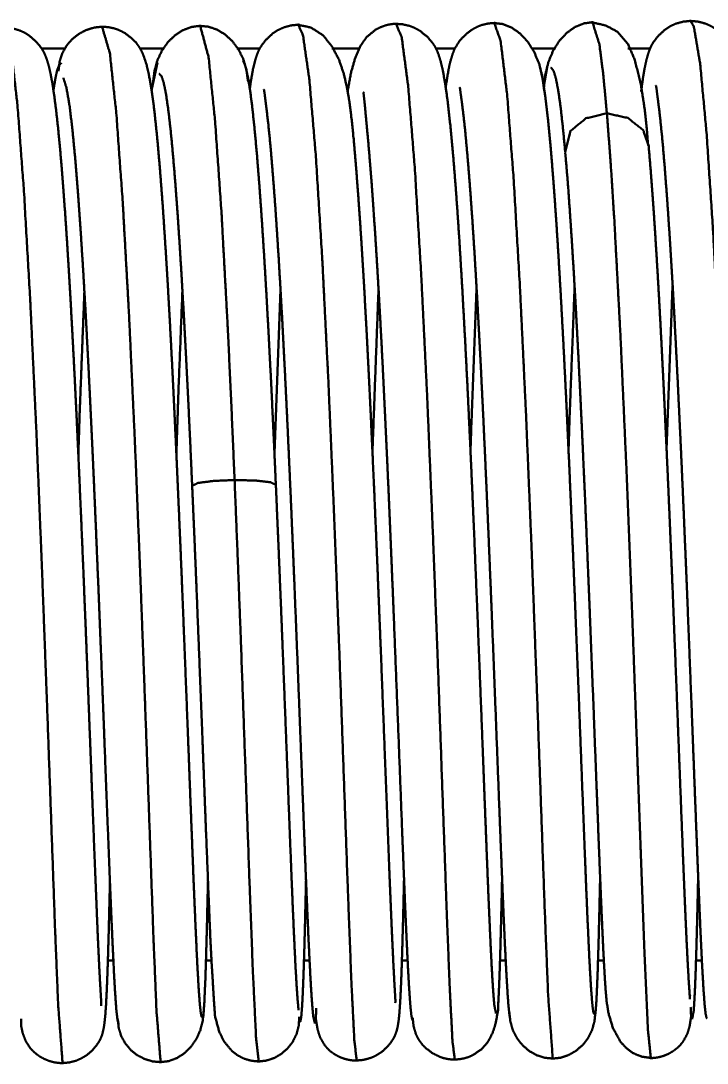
# Paper-space layout 'Layout1' of a CAD drawing. Header units: millimetres. Extents: x 69 to 348, y 30 to 269.
# Drawn here: x 180.65 to 185.55, y 125.47 to 132.9 of the extents above; entities that cross this region are included whole.
import ezdxf

# ---------------------------------------------------------------- set-up
doc = ezdxf.new("R2010")
doc.units = ezdxf.units.MM
doc.layers.add('170', color=7, linetype='Continuous', true_color=0xffffff)

psp = doc.layouts.get("Layout1")

# ---------------------------------------------------------------- linework, layer by layer
at = {"layer": '170', "color": 155, "linetype": 'Continuous', "lineweight": 50}
for p, q in [((180.9682, 132.7057), (180.7976, 132.7057)), ((181.672, 132.7057), (181.5001, 132.7057)), ((182.3545, 132.7057), (182.1908, 132.7057)), ((183.0664, 132.7057), (182.8676, 132.7057)), ((183.7514, 132.7057), (183.612, 132.7057)), ((184.4645, 132.7057), (184.2926, 132.7057)), ((185.1401, 132.7057), (184.9814, 132.7057)), ((181.6227, 132.6069), (181.5799, 132.4072)), ((184.4064, 132.5721), (184.381, 132.4375)), ((182.4585, 129.8194), (182.5018, 130.9868)), ((185.3013, 131.0112), (185.2581, 129.8437)), ((181.2695, 126.2005), (181.3095, 126.2005)), ((181.9695, 126.2005), (182.0095, 126.2005)), ((182.6695, 126.2005), (182.7095, 126.2005)), ((183.3689, 126.2005), (183.4095, 126.2005)), ((184.0695, 126.2005), (184.1101, 126.2005)), ((184.7689, 126.2005), (184.8107, 126.2005)), ((185.4682, 126.2005), (185.5107, 126.2005)), ((185.4257, 125.9455), (185.4221, 125.957))]:
    psp.add_line(p, q, dxfattribs=at)
for points, knots in [([(184.0337, 132.8888), (183.9867, 132.885), (183.9423, 132.875), (183.9047, 132.8606), (183.8697, 132.8416), (183.8193, 132.8024), (183.7805, 132.7608), (183.7466, 132.7083), (183.7298, 132.6648), (183.7142, 132.612), (183.7017, 132.5581), (183.6804, 132.4253)], [0, 0, 0.07292, 0.143148, 0.205323, 0.266827, 0.365501, 0.453255, 0.549802, 0.621727, 0.706846, 0.79228, 1, 1]), ([(184.3855, 132.4011), (184.372, 132.5048), (184.3481, 132.5979), (184.3122, 132.6827), (184.2666, 132.7549), (184.2119, 132.8136), (184.1521, 132.8557), (184.0886, 132.881), (184.0218, 132.8887)], [0, 0, 0.156801, 0.300846, 0.438908, 0.566858, 0.687053, 0.796796, 0.899232, 1, 1]), ([(184.4456, 125.4995), (184.4121, 125.9583), (184.3891, 126.5375), (184.3301, 128.1869), (184.294, 129.1465), (184.254, 130.1108), (184.2109, 131.0113), (184.1657, 131.7836), (184.1193, 132.3809), (184.0731, 132.7606), (184.0278, 132.8888)], [0, 0, 0.062098, 0.140336, 0.363128, 0.492745, 0.623028, 0.744717, 0.849147, 0.930014, 0.981649, 1, 1]), ([(184.7331, 132.8946), (184.6669, 132.8854), (184.6043, 132.8598), (184.5457, 132.8181), (184.4926, 132.7611), (184.4487, 132.6917), (184.4148, 132.6108), (184.393, 132.5229), (184.3818, 132.4253)], [0, 0, 0.103971, 0.209118, 0.32096, 0.442198, 0.569833, 0.706275, 0.847282, 1, 1]), ([(185.1261, 132.0143), (185.1157, 132.1455), (185.1029, 132.2658), (185.073, 132.4594), (185.0315, 132.6225), (184.9837, 132.7364), (184.9088, 132.8253), (184.826, 132.8694), (184.7218, 132.8945)], [0, 0, 0.12447, 0.238866, 0.42408, 0.583259, 0.700006, 0.810022, 0.898684, 1, 1]), ([(184.832, 132.2437), (184.8052, 132.5277), (184.7785, 132.7343), (184.7292, 132.8945)], [0, 0, 0.431482, 0.746524, 1, 1]), ([(185.4334, 132.9037), (185.3772, 132.898), (185.325, 132.8838), (185.2834, 132.8647), (185.2454, 132.8399), (185.1971, 132.7946), (185.1633, 132.7507), (185.1491, 132.7261), (185.1403, 132.7062), (185.1314, 132.6829), (185.1239, 132.6603), (185.1119, 132.6154), (185.1014, 132.5653), (185.0889, 132.4912), (185.0775, 132.4071), (185.0765, 132.3985)], [0, 0, 0.082093, 0.16054, 0.227116, 0.293039, 0.389206, 0.469582, 0.510854, 0.542504, 0.57874, 0.61324, 0.680744, 0.755158, 0.864227, 0.987483, 1, 1]), ([(186.1214, 125.9218), (186.1218, 125.9416), (186.1199, 125.9741), (186.1171, 126.0197), (186.1128, 126.0957), (186.1078, 126.1899), (186.1022, 126.3051), (186.0962, 126.4378), (186.0903, 126.5755), (186.084, 126.7268), (186.0717, 127.037), (186.0602, 127.3345), (186.0367, 127.9464), (186.011, 128.603), (185.9963, 128.9644), (185.9788, 129.3828), (185.9604, 129.7987), (185.9501, 130.024), (185.9395, 130.2458), (185.9281, 130.4757), (185.9165, 130.6996), (185.9041, 130.9279), (185.8914, 131.1466), (185.878, 131.3637), (185.8644, 131.5675), (185.8514, 131.7464), (185.8383, 131.9122), (185.8263, 132.0489), (185.8142, 132.1746), (185.7999, 132.3045), (185.7851, 132.4195), (185.7726, 132.5013), (185.7591, 132.5737), (185.748, 132.6229), (185.7355, 132.6669), (185.7278, 132.6891), (185.7186, 132.7119), (185.7095, 132.7317), (185.695, 132.7557), (185.6604, 132.799), (185.6114, 132.8433), (185.5729, 132.8675), (185.5308, 132.8858), (185.4783, 132.899), (185.4219, 132.9035)], [0, 0, 0.002756, 0.007284, 0.013652, 0.024246, 0.037393, 0.053445, 0.07194, 0.091136, 0.112221, 0.155442, 0.19691, 0.282175, 0.373662, 0.424026, 0.482334, 0.540311, 0.571712, 0.602625, 0.634679, 0.665905, 0.697736, 0.728237, 0.758522, 0.786968, 0.811937, 0.835106, 0.854206, 0.871796, 0.889996, 0.906135, 0.917655, 0.927913, 0.934935, 0.941311, 0.944572, 0.948006, 0.951031, 0.954931, 0.962662, 0.971854, 0.978193, 0.984573, 0.99212, 1, 1]), ([(185.4273, 132.9036), (185.4524, 132.8644), (185.4982, 132.593), (185.5446, 132.0907), (185.5905, 131.3933), (185.6346, 130.5416), (185.6761, 129.5977), (185.7141, 128.6288), (185.7771, 126.8736), (185.8021, 126.2064), (185.8262, 125.6911), (185.8456, 125.5106)], [0, 0, 0.00628, 0.043398, 0.111439, 0.20572, 0.320749, 0.448185, 0.578977, 0.815882, 0.905937, 0.975525, 1, 1]), ([(181.2223, 125.877), (181.2226, 125.896), (181.2206, 125.9284), (181.2178, 125.9744), (181.2133, 126.052), (181.2082, 126.149), (181.2025, 126.2684), (181.1963, 126.406), (181.1903, 126.5481), (181.1778, 126.8569), (181.1597, 127.3214), (181.1472, 127.6461), (181.1361, 127.9346), (181.1242, 128.2418), (181.1102, 128.5961), (181.0955, 128.9574), (181.078, 129.3739), (181.0597, 129.7876), (181.0494, 130.0108), (181.0389, 130.2304), (181.0276, 130.4576), (181.016, 130.6785), (181.0037, 130.9032), (180.9911, 131.1182), (180.9778, 131.3321), (180.9643, 131.5332), (180.9514, 131.7102), (180.9384, 131.8747), (180.9265, 132.0103), (180.9145, 132.1351), (180.9003, 132.264), (180.8856, 132.3778), (180.8732, 132.4585), (180.8598, 132.5296), (180.8487, 132.5776), (180.8362, 132.6206), (180.8285, 132.6423), (180.8194, 132.6648), (180.8103, 132.6843), (180.7959, 132.7082), (180.7612, 132.7514), (180.7122, 132.7957), (180.6737, 132.8199), (180.6316, 132.8382), (180.5791, 132.8514), (180.5226, 132.856)], [0, 0, 0.002642, 0.007163, 0.013588, 0.024404, 0.037942, 0.054594, 0.07377, 0.093583, 0.136635, 0.201389, 0.246651, 0.286867, 0.329689, 0.37908, 0.429442, 0.48752, 0.545193, 0.576317, 0.606947, 0.638628, 0.66944, 0.700788, 0.730788, 0.760638, 0.788722, 0.813436, 0.836419, 0.855379, 0.872852, 0.890916, 0.906901, 0.918273, 0.92834, 0.93521, 0.941441, 0.94465, 0.948034, 0.951036, 0.95492, 0.962638, 0.97183, 0.978171, 0.98456, 0.992111, 1, 1]), ([(180.5278, 132.8561), (180.5778, 132.704), (180.6241, 132.3032), (180.6704, 131.6879), (180.7155, 130.9018), (180.7583, 129.9931), (180.7979, 129.0263), (180.8337, 128.0703), (180.8919, 126.4448), (180.9145, 125.8843), (180.9463, 125.4673)], [0, 0, 0.021615, 0.076081, 0.159381, 0.265664, 0.388475, 0.519099, 0.648251, 0.867819, 0.943548, 1, 1]), ([(181.234, 132.8623), (181.1723, 132.8559), (181.1145, 132.8383), (181.0602, 132.8095), (181.0116, 132.7702), (180.972, 132.7225), (180.9424, 132.6681), (180.9244, 132.6094), (180.9174, 132.5458)], [0, 0, 0.125076, 0.247049, 0.370967, 0.497061, 0.622098, 0.747099, 0.87079, 1, 1]), ([(181.9414, 125.7945), (181.9377, 125.8), (181.9314, 125.8358), (181.9246, 125.9048), (181.9179, 125.9984), (181.9108, 126.1203), (181.9038, 126.2575), (181.8965, 126.4169), (181.8893, 126.5813), (181.8819, 126.7615), (181.8674, 127.1262), (181.8534, 127.4896), (181.8401, 127.8355), (181.8168, 128.4323), (181.7986, 128.8863), (181.7883, 129.1353), (181.7777, 129.3846), (181.765, 129.6741), (181.752, 129.9604), (181.7367, 130.2808), (181.721, 130.591), (181.7029, 130.9241), (181.6843, 131.2362), (181.6634, 131.5538), (181.642, 131.8387), (181.622, 132.0674), (181.601, 132.2656), (181.5831, 132.4011), (181.563, 132.517), (181.5456, 132.5914), (181.5238, 132.6569), (181.5138, 132.6796), (181.502, 132.7028), (181.4893, 132.7238), (181.4704, 132.7483), (181.4345, 132.7838), (181.3859, 132.8191), (181.3514, 132.8367), (181.3141, 132.8501), (181.2695, 132.8592), (181.222, 132.8621)], [0, 0, 0.000905, 0.005907, 0.015449, 0.028351, 0.04514, 0.064039, 0.085988, 0.108619, 0.133436, 0.183639, 0.233651, 0.281274, 0.363423, 0.425911, 0.460194, 0.494515, 0.534377, 0.573802, 0.617914, 0.660638, 0.706518, 0.749522, 0.793313, 0.832607, 0.864179, 0.89159, 0.910402, 0.92657, 0.937084, 0.946576, 0.949995, 0.95357, 0.956944, 0.961207, 0.968155, 0.976413, 0.981732, 0.987183, 0.993442, 1, 1]), ([(181.228, 132.8623), (181.2832, 132.675), (181.3296, 132.2465), (181.3758, 131.6076), (181.4207, 130.8041), (181.4631, 129.8851), (181.5023, 128.9159), (181.5376, 127.9653), (181.5947, 126.3733), (181.6168, 125.8381), (181.6462, 125.4741)], [0, 0, 0.026361, 0.084559, 0.171032, 0.279695, 0.403896, 0.534864, 0.663287, 0.878368, 0.950686, 1, 1]), ([(181.9334, 132.8686), (181.8686, 132.8606), (181.8074, 132.8382), (181.75, 132.8018), (181.6982, 132.7519), (181.6555, 132.6914), (181.6228, 132.621), (181.602, 132.5449), (181.592, 132.4608)], [0, 0, 0.111596, 0.222876, 0.338915, 0.461766, 0.588256, 0.720663, 0.85545, 1, 1]), ([(182.2699, 132.4727), (182.2585, 132.5554), (182.2365, 132.6302), (182.2026, 132.699), (182.159, 132.7579), (182.1064, 132.8061), (182.0485, 132.841), (181.987, 132.8619), (181.9222, 132.8685)], [0, 0, 0.143874, 0.278129, 0.41014, 0.536497, 0.659456, 0.775848, 0.887707, 1, 1]), ([(181.9285, 132.8686), (181.9886, 132.6425), (182.0351, 132.1865), (182.0812, 131.5247), (182.1258, 130.7047), (182.1505, 130.178), (182.1741, 129.6275)], [0, 0, 0.071863, 0.21269, 0.416476, 0.668771, 0.830727, 1, 1]), ([(182.634, 132.8768), (182.5777, 132.8711), (182.5255, 132.857), (182.4837, 132.8379), (182.4457, 132.813), (182.3972, 132.7674), (182.3633, 132.7233), (182.349, 132.6983), (182.3401, 132.6779), (182.3313, 132.6545), (182.3237, 132.6315), (182.3054, 132.558), (182.2902, 132.4711), (182.2823, 132.4159)], [0, 0, 0.087897, 0.171787, 0.243151, 0.313668, 0.417038, 0.503304, 0.548053, 0.58259, 0.621423, 0.658924, 0.776556, 0.913415, 1, 1]), ([(183.3215, 125.8986), (183.3223, 125.9119), (183.321, 125.9368), (183.3189, 125.9726), (183.3153, 126.0332), (183.3112, 126.109), (183.3061, 126.2083), (183.3007, 126.324), (183.2954, 126.4423), (183.2899, 126.5727), (183.2792, 126.8336), (183.2599, 127.3282), (183.2414, 127.8086), (183.2181, 128.4077), (183.2039, 128.7632), (183.1891, 129.1238), (183.1718, 129.5294), (183.1538, 129.9304), (183.1352, 130.3217), (183.116, 130.6974), (183.0976, 131.0297), (183.0787, 131.3401), (183.0604, 131.6076), (183.0423, 131.8482), (183.0254, 132.0474), (183.0064, 132.2304), (182.9937, 132.3273), (182.9778, 132.4221), (182.9532, 132.5274), (182.9198, 132.6254), (182.8685, 132.7238), (182.805, 132.8007), (182.7204, 132.8555), (182.622, 132.8767)], [0, 0, 0.001848, 0.005332, 0.010354, 0.018823, 0.02944, 0.04333, 0.059511, 0.076048, 0.094278, 0.130768, 0.199915, 0.267084, 0.350835, 0.400542, 0.450955, 0.507672, 0.563752, 0.618478, 0.671035, 0.717528, 0.760983, 0.798432, 0.832151, 0.860077, 0.885771, 0.899426, 0.912859, 0.927971, 0.942431, 0.95793, 0.971869, 0.985947, 1, 1]), ([(183.0461, 125.4856), (183.0286, 125.6342), (183.0072, 126.0653), (182.9832, 126.6925), (182.922, 128.4013), (182.8849, 129.3676), (182.8441, 130.3227), (182.8004, 131.1987), (182.7548, 131.9323), (182.7084, 132.4799), (182.6623, 132.8024), (182.628, 132.8768)], [0, 0, 0.020189, 0.078424, 0.163113, 0.393842, 0.524314, 0.653304, 0.771649, 0.870838, 0.944992, 0.988947, 1, 1]), ([(183.3334, 132.8828), (183.3121, 132.882), (183.2925, 132.8801), (183.2721, 132.8766), (183.2536, 132.872), (183.2145, 132.858), (183.1827, 132.8415), (183.1165, 132.788), (183.0736, 132.7264), (183.0344, 132.6375), (183.0058, 132.5362), (182.9803, 132.3954)], [0, 0, 0.03197, 0.061621, 0.092864, 0.121646, 0.184108, 0.238125, 0.366421, 0.479501, 0.625766, 0.784443, 1, 1]), ([(184.0403, 125.8222), (184.0288, 125.878), (184.0222, 125.9517), (184.0153, 126.0556), (184.0085, 126.1772), (184.0013, 126.3234), (183.9943, 126.4775), (183.9869, 126.6498), (183.9799, 126.8201), (183.9727, 127.0029), (183.9589, 127.357), (183.946, 127.6935), (183.9239, 128.2642), (183.9056, 128.7263), (183.8828, 129.2776), (183.8688, 129.6006), (183.8544, 129.9204), (183.8374, 130.2791), (183.8198, 130.6258), (183.7995, 130.9963), (183.7786, 131.3396), (183.7673, 131.5114), (183.7558, 131.6734), (183.7449, 131.8163), (183.7338, 131.9502), (183.7144, 132.1575), (183.6943, 132.3358), (183.6781, 132.4529), (183.66, 132.5531), (183.6454, 132.6143), (183.629, 132.6668), (183.6226, 132.6833), (183.614, 132.7022), (183.6025, 132.7239), (183.5854, 132.7496), (183.548, 132.7917), (183.4981, 132.8318), (183.4612, 132.8526), (183.4216, 132.8682), (183.3734, 132.8791), (183.3222, 132.8827)], [0, 0, 0.007842, 0.018035, 0.032368, 0.049135, 0.06929, 0.090532, 0.114289, 0.137754, 0.16294, 0.211739, 0.258107, 0.336761, 0.40044, 0.476408, 0.52093, 0.565008, 0.61446, 0.662255, 0.713352, 0.760721, 0.78443, 0.806792, 0.826522, 0.845025, 0.873696, 0.898398, 0.914682, 0.928698, 0.937364, 0.944938, 0.947372, 0.950232, 0.953609, 0.957865, 0.965622, 0.97443, 0.980258, 0.986127, 0.992933, 1, 1]), ([(183.746, 125.4926), (183.7296, 125.6241), (183.7097, 126.0102), (183.6862, 126.6137), (183.6261, 128.2937), (183.5894, 129.2571), (183.5491, 130.2173), (183.5057, 131.1059), (183.4602, 131.8593), (183.4138, 132.432), (183.3677, 132.7833), (183.3276, 132.8827)], [0, 0, 0.017881, 0.070064, 0.151567, 0.378436, 0.508542, 0.63824, 0.758313, 0.860172, 0.937716, 0.985531, 1, 1]), ([(180.9368, 132.6006), (180.9212, 132.5879), (180.9077, 132.552), (180.8946, 132.4931), (180.8816, 132.4109)], [0, 0, 0.099603, 0.289365, 0.588189, 1, 1]), ([(182.4686, 129.5934), (182.4653, 129.6705), (182.462, 129.7472), (182.4474, 130.0661), (182.4322, 130.3765), (182.4167, 130.6765), (182.4009, 130.9629), (182.3848, 131.234), (182.3684, 131.4866), (182.3519, 131.7196), (182.3352, 131.9303), (182.3184, 132.1168), (182.3016, 132.2768), (182.2848, 132.408), (182.2681, 132.509), (182.2515, 132.5793), (182.235, 132.6186)], [0, 0, 0.025412, 0.050688, 0.15574, 0.258015, 0.356874, 0.451286, 0.540664, 0.62397, 0.700846, 0.770415, 0.832056, 0.884987, 0.928508, 0.962222, 0.985995, 1, 1]), ([(181.6349, 132.5267), (181.6526, 132.5092), (181.6682, 132.4618), (181.6839, 132.3841), (181.6999, 132.2759), (181.716, 132.1387), (181.7321, 131.9736), (181.7482, 131.7832), (181.7643, 131.569), (181.7803, 131.3335), (181.7961, 131.0787), (181.8117, 130.806), (181.8271, 130.5176), (181.8422, 130.2171), (181.8569, 129.9069), (181.8713, 129.5873)], [0, 0, 0.008425, 0.025293, 0.052091, 0.089051, 0.135765, 0.191847, 0.256455, 0.329054, 0.408845, 0.495163, 0.5875, 0.685139, 0.786858, 0.891853, 1, 1]), ([(184.7412, 125.8166), (184.7361, 125.828), (184.7309, 125.8608), (184.7255, 125.9151), (184.7196, 125.9927), (184.7134, 126.0926), (184.7066, 126.2181), (184.6995, 126.366), (184.6918, 126.5401), (184.6836, 126.7348), (184.6748, 126.9542), (184.6554, 127.4507), (184.6336, 128.0185), (184.609, 128.6436), (184.5958, 128.9694), (184.5817, 129.3058), (184.5672, 129.6412), (184.5519, 129.9802), (184.5361, 130.3116), (184.5196, 130.6383), (184.5027, 130.9495), (184.4851, 131.2479), (184.4673, 131.5232), (184.4488, 131.7786), (184.4303, 132.0051), (184.4113, 132.2038), (184.3924, 132.366), (184.3732, 132.4906), (184.3542, 132.5745)], [0, 0, 0.001837, 0.006751, 0.014798, 0.026296, 0.041074, 0.059626, 0.081484, 0.107224, 0.135992, 0.168409, 0.241773, 0.325679, 0.418037, 0.466187, 0.515901, 0.56547, 0.615568, 0.664546, 0.71285, 0.75887, 0.803002, 0.843736, 0.881547, 0.915094, 0.944566, 0.968685, 0.987297, 1, 1]), ([(184.4324, 132.5675), (184.4375, 132.5664), (184.4531, 132.5429), (184.469, 132.4888), (184.4851, 132.4039), (184.5013, 132.2893), (184.5175, 132.1465), (184.5338, 131.9754)], [0, 0, 0.008562, 0.054964, 0.147699, 0.290058, 0.480443, 0.71702, 1, 1]), ([(180.9518, 132.4965), (180.9736, 132.4282), (180.9958, 132.3), (181.0166, 132.1276), (181.0375, 131.9079), (181.0567, 131.6695), (181.0757, 131.399), (181.0929, 131.1287), (181.1098, 130.8369), (181.1247, 130.5593), (181.1394, 130.2692), (181.1521, 130.0039), (181.1646, 129.733), (181.1752, 129.4941), (181.1855, 129.2536), (181.2025, 128.8452), (181.2181, 128.4572), (181.2355, 128.0151), (181.2449, 127.7704), (181.2638, 127.2786), (181.2832, 126.7868), (181.2926, 126.5582), (181.3024, 126.3345), (181.3115, 126.1439), (181.3208, 125.9771), (181.3294, 125.8552), (181.3382, 125.7742), (181.3463, 125.7473)], [0, 0, 0.010606, 0.029842, 0.055507, 0.088116, 0.123469, 0.163546, 0.203572, 0.246773, 0.287863, 0.330798, 0.37005, 0.410139, 0.445474, 0.481053, 0.54148, 0.598867, 0.664255, 0.700457, 0.773195, 0.845943, 0.879758, 0.912842, 0.941045, 0.965741, 0.98381, 0.995841, 1, 1]), ([(185.1821, 132.4423), (185.1832, 132.4386), (185.1866, 132.4187), (185.1903, 132.3872), (185.1991, 132.3184), (185.2107, 132.2242), (185.2265, 132.0713), (185.2426, 131.8862), (185.2626, 131.6253), (185.2828, 131.3255), (185.3018, 131.0101), (185.3205, 130.6693), (185.3368, 130.347), (185.3529, 130.0123), (185.3667, 129.7106), (185.3801, 129.4045), (185.3913, 129.1396), (185.4023, 128.875), (185.4207, 128.415), (185.4436, 127.8264), (185.4569, 127.4792), (185.4711, 127.112), (185.4858, 126.7424), (185.4935, 126.56), (185.5007, 126.395), (185.5082, 126.2357), (185.5154, 126.0998), (185.5227, 125.9788), (185.5295, 125.8867), (185.5366, 125.8202), (185.5432, 125.7893), (185.5456, 125.7872)], [0, 0, 0.000589, 0.003618, 0.008363, 0.018775, 0.032999, 0.056059, 0.083915, 0.123165, 0.168226, 0.215619, 0.2668, 0.315201, 0.365457, 0.410748, 0.456695, 0.496453, 0.53617, 0.605219, 0.693553, 0.745661, 0.800783, 0.856255, 0.883634, 0.908401, 0.932315, 0.952725, 0.970902, 0.984761, 0.994789, 0.99952, 1, 1]), ([(182.3831, 132.4147), (182.3843, 132.4103), (182.3881, 132.3884), (182.3922, 132.354), (182.4017, 132.2779), (182.4141, 132.1741), (182.4309, 132.0043), (182.4481, 131.7992), (182.4585, 131.663), (182.469, 131.5161), (182.4799, 131.3521), (182.4909, 131.1779), (182.5108, 130.8322), (182.5304, 130.4601), (182.5474, 130.1131), (182.564, 129.755), (182.578, 129.4377), (182.5916, 129.1179), (182.6028, 128.8469), (182.6227, 128.3488), (182.6428, 127.8324), (182.6601, 127.3832), (182.6733, 127.0419), (182.6872, 126.6946), (182.6942, 126.5295), (182.7015, 126.3634), (182.7084, 126.216), (182.7157, 126.0768), (182.7225, 125.9619), (182.7296, 125.8645), (182.7363, 125.7966), (182.7474, 125.7505)], [0, 0, 0.000678, 0.004011, 0.009207, 0.020686, 0.036343, 0.061902, 0.092724, 0.113189, 0.135247, 0.15986, 0.186013, 0.23788, 0.293685, 0.345717, 0.39941, 0.446979, 0.494932, 0.535553, 0.610223, 0.687632, 0.75496, 0.80612, 0.858182, 0.882932, 0.907825, 0.929935, 0.950809, 0.968052, 0.982681, 0.992898, 1, 1]), ([(183.0962, 132.3928), (183.0958, 132.3926), (183.095, 132.3838), (183.0972, 132.3662), (183.1025, 132.3167), (183.1087, 132.2501), (183.1173, 132.1595), (183.1275, 132.049), (183.139, 131.914), (183.1512, 131.7604), (183.1642, 131.5818), (183.1776, 131.3853), (183.1916, 131.1642), (183.2055, 130.9274), (183.2201, 130.6604), (183.2345, 130.381), (183.2498, 130.0643), (183.2648, 129.7392), (183.2806, 129.3807), (183.2958, 129.0196), (183.3116, 128.6328), (183.3419, 127.8599), (183.3706, 127.1146), (183.384, 126.7776), (183.3906, 126.6169), (183.3969, 126.4683), (183.4032, 126.3288), (183.4091, 126.2041), (183.415, 126.0919), (183.4206, 125.9963), (183.4261, 125.9155), (183.4313, 125.8527), (183.4365, 125.807), (183.4414, 125.7809), (183.4454, 125.7742)], [0, 0, 0.000066, 0.001401, 0.004077, 0.011584, 0.021663, 0.035392, 0.05214, 0.072575, 0.095809, 0.122824, 0.152529, 0.185934, 0.221719, 0.262038, 0.304241, 0.352066, 0.40114, 0.455275, 0.509787, 0.568162, 0.684826, 0.797321, 0.848192, 0.872454, 0.89489, 0.915938, 0.934771, 0.951726, 0.966161, 0.97838, 0.987889, 0.994818, 0.998826, 1, 1]), ([(183.7821, 132.4281), (183.7823, 132.4271), (183.7844, 132.413), (183.788, 132.3855), (183.7963, 132.3247), (183.807, 132.2408), (183.8218, 132.1038), (183.837, 131.9378), (183.8541, 131.7254), (183.8714, 131.4848), (183.8877, 131.2338), (183.9038, 130.9621), (183.9189, 130.6886), (183.9337, 130.4013), (183.9474, 130.1207), (183.9608, 129.833), (183.973, 129.5591), (183.985, 129.2826), (183.9971, 128.9913), (184.009, 128.7013), (184.0355, 128.0289), (184.0632, 127.3094), (184.0771, 126.9533), (184.0841, 126.7788), (184.0908, 126.6157), (184.0976, 126.4565), (184.1041, 126.3122), (184.1107, 126.1775), (184.1169, 126.0616), (184.1232, 125.9603), (184.1291, 125.8809), (184.135, 125.8209), (184.1407, 125.7851)], [0, 0, 0.000146, 0.002301, 0.006464, 0.015685, 0.028402, 0.049108, 0.074156, 0.106173, 0.142419, 0.180225, 0.221135, 0.262298, 0.305529, 0.347736, 0.391023, 0.432232, 0.47382, 0.517632, 0.561251, 0.662381, 0.770579, 0.824134, 0.850376, 0.874914, 0.898865, 0.920565, 0.940833, 0.958274, 0.973522, 0.985496, 0.994558, 1, 1]), ([(184.832, 132.2437), (184.8319, 132.2437), (184.6825, 132.2084), (184.572, 132.1179), (184.5348, 131.9656)], [0, 0, 0.000091, 0.338878, 0.654084, 1, 1]), ([(184.832, 132.2437), (184.8587, 131.8929), (184.8852, 131.4802), (184.9295, 130.6436), (184.9714, 129.7075), (185.0099, 128.7383), (185.0441, 127.8018), (185.074, 126.959), (185.0994, 126.2699), (185.1252, 125.7029), (185.1457, 125.5036)], [0, 0, 0.052134, 0.113429, 0.237569, 0.376438, 0.520166, 0.65904, 0.784013, 0.886201, 0.970321, 1, 1]), ([(185.1299, 132.0154), (185.0916, 132.1227), (184.9813, 132.2112), (184.832, 132.2437)], [0, 0, 0.279225, 0.625589, 1, 1]), ([(185.4251, 125.9248), (185.4172, 126.0365), (185.4086, 126.1863), (185.3986, 126.3908), (185.3878, 126.6375), (185.3752, 126.9462), (185.3541, 127.4884), (185.3379, 127.9094), (185.3201, 128.3698), (185.3004, 128.8628), (185.2899, 129.1168), (185.2788, 129.3795), (185.2674, 129.6412), (185.2553, 129.9083), (185.243, 130.1711), (185.2301, 130.4354), (185.2169, 130.6918), (185.2032, 130.9449), (185.1892, 131.1858), (185.1747, 131.4182), (185.16, 131.6336), (185.1449, 131.8357), (185.1296, 132.0184)], [0, 0, 0.018367, 0.042963, 0.076516, 0.116993, 0.167625, 0.256566, 0.325608, 0.401124, 0.481997, 0.523669, 0.566761, 0.609684, 0.653509, 0.696637, 0.740003, 0.782084, 0.823624, 0.863173, 0.901339, 0.936723, 0.969947, 1, 1]), ([(184.5342, 131.9651), (184.5366, 131.9405), (184.5391, 131.9148), (184.5532, 131.7457), (184.5672, 131.5502), (184.5805, 131.3512), (184.5937, 131.1403), (184.6061, 130.9267), (184.6184, 130.7025), (184.6299, 130.4816), (184.6412, 130.2543), (184.6517, 130.0343), (184.662, 129.8102), (184.6804, 129.3946), (184.698, 128.9754), (184.7128, 128.6116), (184.7384, 127.9573), (184.7582, 127.4411), (184.7732, 127.0555), (184.7852, 126.7552), (184.7907, 126.6213), (184.7958, 126.5025), (184.8008, 126.3906), (184.8065, 126.2699), (184.8122, 126.1604), (184.8171, 126.0774), (184.8222, 125.9995), (184.8293, 125.9137), (184.8429, 125.8259), (184.8744, 125.7192), (184.9287, 125.6204), (184.9716, 125.5736), (185.022, 125.5375), (185.0831, 125.5132), (185.1516, 125.5037)], [0, 0, 0.003729, 0.007618, 0.033199, 0.062756, 0.09282, 0.124688, 0.15695, 0.190807, 0.22416, 0.258464, 0.291683, 0.325504, 0.388234, 0.451498, 0.506393, 0.605122, 0.683006, 0.741197, 0.786503, 0.806713, 0.824641, 0.841536, 0.859747, 0.876284, 0.88882, 0.900588, 0.913564, 0.926963, 0.943747, 0.960733, 0.970307, 0.979655, 0.989583, 1, 1]), ([(181.1019, 130.9725), (181.069, 130.1267), (181.0587, 129.8059)], [0, 0, 0.725081, 1, 1]), ([(181.8018, 130.979), (181.772, 130.226), (181.7586, 129.8112)], [0, 0, 0.644853, 1, 1]), ([(183.1583, 129.8227), (183.1603, 129.8859), (183.2017, 130.994)], [0, 0, 0.054013, 1, 1]), ([(183.8582, 129.8282), (183.8632, 129.9877), (183.9015, 130.9985)], [0, 0, 0.136327, 1, 1]), ([(184.558, 129.8336), (184.5661, 130.0887), (184.6015, 131.0059)], [0, 0, 0.217601, 1, 1]), ([(182.1741, 129.6275), (182.1741, 129.6275), (182.0242, 129.6211), (181.9123, 129.6067), (181.8714, 129.5862)], [0, 0, 0.000134, 0.486282, 0.851728, 1, 1]), ([(182.3461, 125.4786), (182.3276, 125.6451), (182.3046, 126.1235), (182.2801, 126.7739), (182.2179, 128.5098), (182.1967, 129.0671), (182.1741, 129.6275)], [0, 0, 0.040329, 0.155661, 0.312398, 0.730646, 0.86494, 1, 1]), ([(182.4687, 129.5939), (182.4318, 129.6116), (182.3229, 129.6239), (182.1741, 129.6275)], [0, 0, 0.136706, 0.502794, 1, 1]), ([(181.8711, 129.5861), (181.8767, 129.462), (181.8892, 129.1733), (181.9012, 128.8827), (181.9225, 128.3507), (181.941, 127.8757), (181.9569, 127.4621), (181.9705, 127.1105), (181.9921, 126.5735), (182.0009, 126.3644), (182.0101, 126.1813), (182.0195, 126.0346), (182.0271, 125.9089), (182.0346, 125.8016), (182.066, 125.6867), (182.1025, 125.617), (182.1584, 125.5511), (182.1977, 125.5217), (182.2426, 125.499), (182.2947, 125.4843), (182.3519, 125.4787)], [0, 0, 0.028994, 0.09646, 0.164352, 0.288671, 0.399643, 0.496267, 0.578414, 0.703902, 0.752754, 0.795565, 0.829863, 0.859272, 0.884387, 0.912186, 0.930554, 0.950725, 0.962199, 0.973953, 0.986568, 1, 1]), ([(182.6309, 125.8452), (182.6238, 125.9217), (182.6161, 126.0334), (182.6082, 126.1755), (182.5997, 126.3502), (182.5908, 126.5499), (182.5814, 126.7763), (182.5615, 127.283), (182.54, 127.8413), (182.5172, 128.4265), (182.5055, 128.7203), (182.4934, 129.0173), (182.4812, 129.3053), (182.4687, 129.5943)], [0, 0, 0.020466, 0.050288, 0.088222, 0.134826, 0.188085, 0.248492, 0.3836, 0.532493, 0.688553, 0.766897, 0.846099, 0.922932, 1, 1]), ([(185.4404, 125.7803), (185.4515, 125.8397), (185.4568, 125.9172), (185.462, 126.0252), (185.4666, 126.1498), (185.4712, 126.2973), (185.4754, 126.4509), (185.4796, 126.6219), (185.4835, 126.7933)], [0, 0, 0.059505, 0.136135, 0.242687, 0.365571, 0.511055, 0.662505, 0.831042, 1, 1]), ([(180.9407, 125.4673), (180.9931, 125.4721), (181.0426, 125.485), (181.082, 125.5023), (181.1186, 125.5248), (181.1634, 125.5636), (181.1985, 125.6079), (181.2067, 125.6217), (181.2133, 125.6339), (181.2173, 125.6424), (181.2203, 125.6491), (181.2277, 125.6682), (181.2319, 125.6823), (181.2392, 125.7146), (181.2448, 125.7496), (181.2512, 125.8097), (181.2562, 125.8811), (181.2621, 125.9968), (181.2675, 126.136), (181.2715, 126.2624), (181.2755, 126.4027), (181.2791, 126.5413), (181.2826, 126.6903), (181.2842, 126.7591)], [0, 0, 0.035904, 0.070798, 0.100122, 0.129449, 0.169826, 0.208339, 0.21932, 0.228798, 0.235172, 0.240196, 0.254184, 0.264164, 0.28677, 0.310963, 0.352156, 0.400976, 0.479934, 0.574937, 0.661216, 0.756904, 0.851451, 0.953079, 1, 1]), ([(181.9508, 125.7996), (181.9578, 125.8946), (181.9646, 126.0414), (181.9703, 126.2119), (181.976, 126.4186), (181.9841, 126.7637)], [0, 0, 0.09873, 0.251102, 0.427888, 0.642245, 1, 1]), ([(182.6415, 125.7626), (182.6444, 125.7665), (182.6502, 125.7993), (182.6557, 125.8659), (182.6607, 125.958), (182.6655, 126.0777), (182.6699, 126.2114), (182.6743, 126.3659), (182.6784, 126.5251), (182.6825, 126.7001), (182.684, 126.7703)], [0, 0, 0.004806, 0.037797, 0.103953, 0.195323, 0.313951, 0.446381, 0.599464, 0.757141, 0.930483, 1, 1]), ([(183.0405, 125.4856), (183.0945, 125.4907), (183.1454, 125.5044), (183.1855, 125.5226), (183.2227, 125.5463), (183.2669, 125.5857), (183.3016, 125.6316), (183.3093, 125.645), (183.3154, 125.657), (183.3195, 125.666), (183.3224, 125.6729), (183.3301, 125.6942), (183.3343, 125.7094), (183.3397, 125.7353), (183.3442, 125.7636), (183.3493, 125.8079), (183.3533, 125.8586), (183.358, 125.9359), (183.3623, 126.0264), (183.3668, 126.1442), (183.3711, 126.2786), (183.375, 126.4181), (183.379, 126.5709), (183.3838, 126.7769)], [0, 0, 0.037002, 0.072979, 0.103005, 0.133097, 0.17349, 0.212688, 0.223259, 0.232402, 0.239165, 0.244312, 0.259724, 0.270468, 0.288548, 0.308063, 0.338504, 0.373221, 0.426008, 0.487834, 0.568254, 0.659936, 0.755126, 0.859379, 1, 1]), ([(184.0558, 125.8841), (184.0593, 125.9472), (184.0628, 126.0241), (184.066, 126.1089), (184.0692, 126.2052), (184.0748, 126.4058), (184.0806, 126.6392), (184.0837, 126.7792)], [0, 0, 0.07064, 0.156617, 0.251275, 0.35894, 0.582956, 0.843645, 1, 1]), ([(184.7455, 125.7894), (184.751, 125.8294), (184.7564, 125.9006), (184.761, 125.9923), (184.7656, 126.1086), (184.7697, 126.2335), (184.7738, 126.3761), (184.7774, 126.5171), (184.781, 126.6706), (184.7836, 126.7867)], [0, 0, 0.040466, 0.111906, 0.203889, 0.320565, 0.445707, 0.588647, 0.729899, 0.883737, 1, 1]), ([(183.7402, 125.4926), (183.7782, 125.4953), (183.8123, 125.5012), (183.8474, 125.5121), (183.8778, 125.5261), (183.9387, 125.5682), (183.9799, 125.6151), (184.0159, 125.6816), (184.0378, 125.7512), (184.0548, 125.8433), (184.0585, 125.9401)], [0, 0, 0.061488, 0.117466, 0.176949, 0.231008, 0.350722, 0.451688, 0.573969, 0.691817, 0.843286, 1, 1]), ([(181.6406, 125.4741), (181.7017, 125.4814), (181.7591, 125.5021), (181.8128, 125.5358), (181.8611, 125.5821), (181.9004, 125.6382), (181.9297, 125.7031), (181.9473, 125.7733), (181.9543, 125.8505)], [0, 0, 0.113422, 0.226011, 0.342926, 0.466105, 0.592304, 0.723663, 0.85705, 1, 1]), ([(182.7568, 125.8585), (182.7543, 125.7839), (182.7666, 125.7082), (182.784, 125.6519), (182.8172, 125.5945), (182.8363, 125.5724), (182.8606, 125.5503), (182.8855, 125.5324), (182.9154, 125.5157), (182.9305, 125.5088), (182.9466, 125.5026), (182.9629, 125.4973), (182.9799, 125.4929), (182.9975, 125.4895), (183.0151, 125.4871), (183.0335, 125.4858), (183.0517, 125.4857)], [0, 0, 0.137159, 0.277906, 0.386123, 0.508057, 0.561651, 0.622045, 0.678301, 0.741252, 0.771634, 0.803349, 0.834903, 0.867184, 0.899999, 0.932716, 0.966513, 1, 1]), ([(184.1352, 125.8319), (184.1429, 125.7636), (184.1613, 125.7012), (184.1912, 125.6436), (184.231, 125.5937), (184.2795, 125.5527), (184.3334, 125.5231), (184.3907, 125.5053), (184.4515, 125.4996)], [0, 0, 0.135189, 0.262927, 0.390644, 0.516144, 0.641002, 0.761938, 0.879926, 1, 1]), ([(184.4402, 125.4995), (184.5009, 125.5062), (184.5579, 125.5248), (184.6111, 125.5552), (184.6589, 125.5968), (184.6977, 125.6471), (184.7265, 125.7049), (184.7437, 125.7672), (184.7501, 125.8352)], [0, 0, 0.120426, 0.238717, 0.359782, 0.484689, 0.610116, 0.737628, 0.865128, 1, 1]), ([(185.14, 125.5037), (185.1582, 125.504), (185.1765, 125.5056), (185.1941, 125.5083), (185.2116, 125.5121), (185.2285, 125.5168), (185.2448, 125.5225), (185.2607, 125.529), (185.2758, 125.5362), (185.3052, 125.5534), (185.3301, 125.5719), (185.3539, 125.5943), (185.3728, 125.6167), (185.4051, 125.6733), (185.4219, 125.7279), (185.4333, 125.7986), (185.4299, 125.8659)], [0, 0, 0.034443, 0.069168, 0.102782, 0.136614, 0.169699, 0.202319, 0.234844, 0.266366, 0.330656, 0.389263, 0.451025, 0.506369, 0.629612, 0.737475, 0.87262, 1, 1]), ([(180.6514, 125.7845), (180.6505, 125.7318), (180.6637, 125.6738), (180.6829, 125.6246), (180.716, 125.5737), (180.7361, 125.5522), (180.7601, 125.5314), (180.7861, 125.5133), (180.8153, 125.4974), (180.8471, 125.4842), (180.8801, 125.4746), (180.9158, 125.4688), (180.952, 125.4674)], [0, 0, 0.1069, 0.227569, 0.334712, 0.457953, 0.517604, 0.581893, 0.646251, 0.7137, 0.78338, 0.853261, 0.926583, 1, 1]), ([(181.3406, 125.7786), (181.3474, 125.7165), (181.3653, 125.6594), (181.3945, 125.6067), (181.4337, 125.5606), (181.4816, 125.5229), (181.5349, 125.4956), (181.5916, 125.4794), (181.6519, 125.4742)], [0, 0, 0.129123, 0.252857, 0.377616, 0.50269, 0.628735, 0.752772, 0.874719, 1, 1]), ([(182.3404, 125.4786), (182.3995, 125.4853), (182.4547, 125.5031), (182.5065, 125.5323), (182.5524, 125.5719), (182.5895, 125.62), (182.6164, 125.6746), (182.6319, 125.7338), (182.6361, 125.7977)], [0, 0, 0.122796, 0.242534, 0.365154, 0.490296, 0.615775, 0.741558, 0.867768, 1, 1]), ([(183.4458, 125.7902), (183.4517, 125.7301), (183.469, 125.674), (183.4818, 125.6474), (183.4973, 125.6222), (183.5155, 125.5988), (183.536, 125.5774), (183.5829, 125.5408), (183.6359, 125.5137), (183.664, 125.504), (183.6929, 125.4973), (183.722, 125.4935), (183.7517, 125.4927)], [0, 0, 0.12713, 0.250817, 0.312987, 0.375338, 0.437727, 0.500104, 0.625369, 0.750673, 0.813334, 0.875699, 0.937571, 1, 1])]:
    psp.add_open_spline(points, degree=1, knots=knots, dxfattribs=at)

doc.saveas('drawing.dxf')
